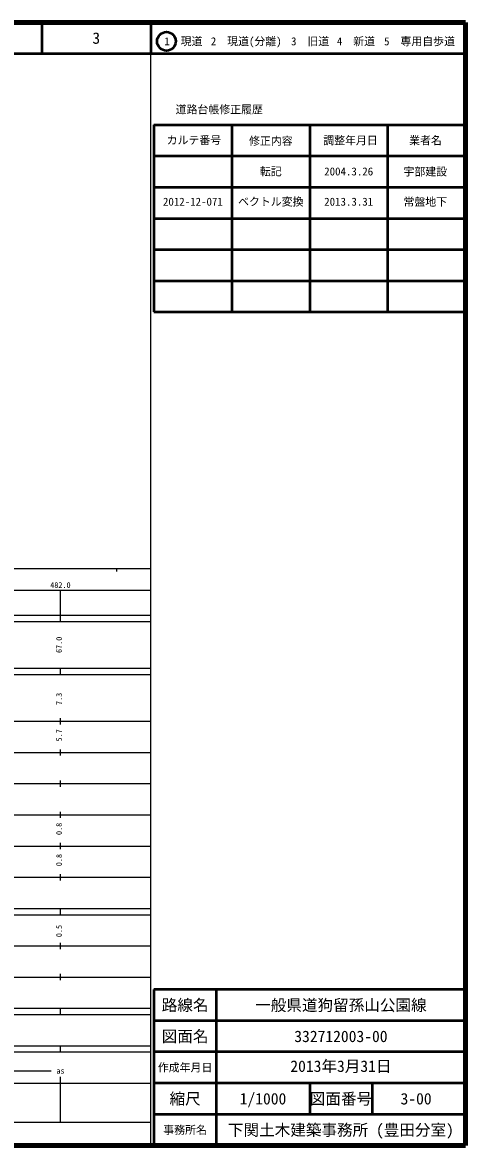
# Model space of a CAD drawing. Units: millimetres, scale not verified. Extents: x 40000 to 680000, y 20000 to 380000.
# Drawn here: x 537807 to 680000, y 20000 to 380000 of the extents above; entities that cross this region are included whole.
import ezdxf
from ezdxf.enums import TextEntityAlignment as Align

# ---------------------------------------------------------------- set-up
doc = ezdxf.new("R2010")
doc.units = ezdxf.units.MM
doc.header["$LTSCALE"] = 1000
for name, color, linetype, lineweight in [('M-TTL', 2, 'Continuous', 140), ('M-TTL-BAND', 7, 'Continuous', 25), ('M-TTL-FRAM', 2, 'Continuous', 50), ('M-TTL-LINE', 7, 'Continuous', 50)]:
    doc.layers.add(name, color=color, linetype=linetype, lineweight=lineweight)
doc.layers.add('M-TTL-TXT', color=7, linetype='Continuous')
doc.styles.add('ＭＳ ゴシック', font='')
doc.styles.get('ＭＳ ゴシック').set_extended_font_data('MS Gothic')

msp = doc.modelspace()

# ---------------------------------------------------------------- linework, layer by layer
at = {"layer": 'M-TTL'}
for p, q in [((680000, 380000), (40000, 380000)), ((680000, 20000), (680000, 380000)), ((40000, 20000), (680000, 20000))]:
    msp.add_line(p, q, dxfattribs=at)
at = {"layer": 'M-TTL-BAND'}
for p, q in [((579000, 20000), (579000, 370000)), ((40000, 205000), (579000, 205000)), ((568000, 205000), (568000, 204000)), ((68000, 198000), (579000, 198000)), ((550000, 188000), (550000, 198000)), ((40000, 190000), (579000, 190000)), ((40000, 188000), (579000, 188000)), ((40000, 173000), (579000, 173000)), ((550000, 171000), (550000, 173000)), ((40000, 171000), (579000, 171000)), ((40000, 156000), (579000, 156000)), ((550000, 155000), (550000, 157000)), ((46000, 146000), (579000, 146000)), ((550000, 145000), (550000, 147000)), ((550000, 135000), (550000, 137000)), ((52000, 136000), (579000, 136000)), ((46000, 126000), (579000, 126000)), ((550000, 125000), (550000, 127000)), ((52000, 116000), (579000, 116000)), ((550000, 115000), (550000, 117000)), ((46000, 106000), (579000, 106000)), ((550000, 105000), (550000, 107000)), ((40000, 96000), (579000, 96000)), ((40000, 94000), (579000, 94000)), ((550000, 94000), (550000, 96000)), ((49000, 84000), (579000, 84000)), ((550000, 83000), (550000, 85000)), ((40000, 74000), (579000, 74000)), ((550000, 73000), (550000, 75000)), ((40000, 64000), (579000, 64000)), ((40000, 62000), (579000, 62000)), ((550000, 62000), (550000, 64000)), ((40000, 52000), (579000, 52000)), ((550000, 50000), (550000, 52000)), ((40000, 50000), (579000, 50000)), ((71000, 44000), (547000, 44000)), ((40000, 40000), (579000, 40000)), ((550000, 27500), (550000, 42000)), ((68000, 27500), (579000, 27500))]:
    msp.add_line(p, q, dxfattribs=at)
at = {"layer": 'M-TTL-FRAM'}
for p, q in [((580000, 347197), (580000, 287197)), ((580000, 347197), (680000, 347197)), ((580000, 287197), (680000, 287197)), ((680000, 70000), (580000, 70000)), ((580000, 70000), (580000, 20000))]:
    msp.add_line(p, q, dxfattribs=at)
at = {"layer": 'M-TTL-LINE'}
for p, q in [((543997, 380000), (543997, 370000)), ((579000, 380000), (579000, 370000)), ((40000, 370000), (680000, 370000)), ((605000, 347197), (605000, 287197)), ((630000, 347197), (630000, 287197)), ((655000, 347197), (655000, 287197)), ((580000, 337197), (680000, 337197)), ((580000, 327197), (680000, 327197)), ((580000, 317197), (680000, 317197)), ((580000, 307197), (680000, 307197)), ((580000, 297197), (680000, 297197)), ((600000, 70000), (600000, 20000)), ((680000, 60000), (580000, 60000)), ((680000, 50000), (580000, 50000)), ((680000, 40000), (580000, 40000)), ((630000, 40000), (630000, 30000)), ((650000, 40000), (650000, 30000)), ((680000, 30000), (580000, 30000))]:
    msp.add_line(p, q, dxfattribs=at)
msp.add_circle((584031, 373958), 3000, dxfattribs=at)

# ---------------------------------------------------------------- texts
at = {"layer": 'M-TTL-BAND', "style": 'ＭＳ ゴシック'}
for s, p in [('482.0', (550000, 198195)), ('as', (550000, 42500))]:
    msp.add_text(s, height=1833, dxfattribs=at).set_placement(p, align=Align.BOTTOM_CENTER)
for s, p in [('67.0', (551000, 180500)), ('7.3', (551000, 163174)), ('5.7', (551000, 151500)), ('0.8', (551000, 121500)), ('0.8', (551000, 111500)), ('0.5', (551000, 88764))]:
    msp.add_text(s, height=1833, rotation=90, dxfattribs=at).set_placement(p, align=Align.BOTTOM_CENTER)
at = {"layer": 'M-TTL-TXT', "style": 'ＭＳ ゴシック'}
for s, height, p in [('3', 3666, (561497, 375000)), ('1\u3000現道', 2566, (589448, 373958)), ('2\u3000現道(分離)', 2566, (609619, 373958)), ('3\u3000旧道', 2566, (630121, 373958)), ('4\u3000新道', 2566, (644824, 373958)), ('5\u3000専用自歩道', 2566, (665228, 373958)), ('道路台帳修正履歴', 2566, (600968, 352113)), ('カルテ番号', 2566, (592839, 342277)), ('修正内容', 2566, (617509, 342023)), ('調整年月日', 2566, (643089, 342197)), ('業者名', 2566, (667134, 342197)), ('転記', 2566, (617500, 332245)), ('2004.3.26', 2566, (642500, 332245)), ('宇部建設', 2566, (667077, 332189)), ('路線名', 3666, (590000, 65000)), ('路線名', 3666, (590000, 65000)), ('一般県道狗留孫山公園線', 3666, (640000, 65000)), ('図面名', 3666, (590000, 55000)), ('図面名', 3666, (590000, 55000)), ('332712003-00', 3666, (640000, 55000)), ('作成年月日', 2566, (590000, 45000)), ('作成年月日', 2566, (590000, 45000)), ('縮尺', 3666, (590000, 35000)), ('縮尺', 3666, (590000, 35000)), ('1/1000', 3666, (615000, 35000)), ('図面番号', 3666, (640000, 35000)), ('図面番号', 3666, (640000, 35000)), ('3-00', 3666, (664125, 35000)), ('事務所名', 2566, (590000, 25000)), ('事務所名', 2566, (590000, 25000)), ('下関土木建築事務所 (豊田分室)', 3666, (640000, 25000))]:
    msp.add_text(s, height=height, dxfattribs=at).set_placement(p, align=Align.MIDDLE_CENTER)
for s, height, p in [('ベクトル変換', 2566, (617500, 320495)), ('常盤地下', 2566, (667077, 320439)), ('2012-12-071', 2566, (592500, 320495)), ('2013.3.31', 2566, (642500, 320495)), ('2013年3月31日', 3666, (640000, 42500))]:
    msp.add_text(s, height=height, dxfattribs=at).set_placement(p, align=Align.BOTTOM_CENTER)

doc.saveas('drawing.dxf')
